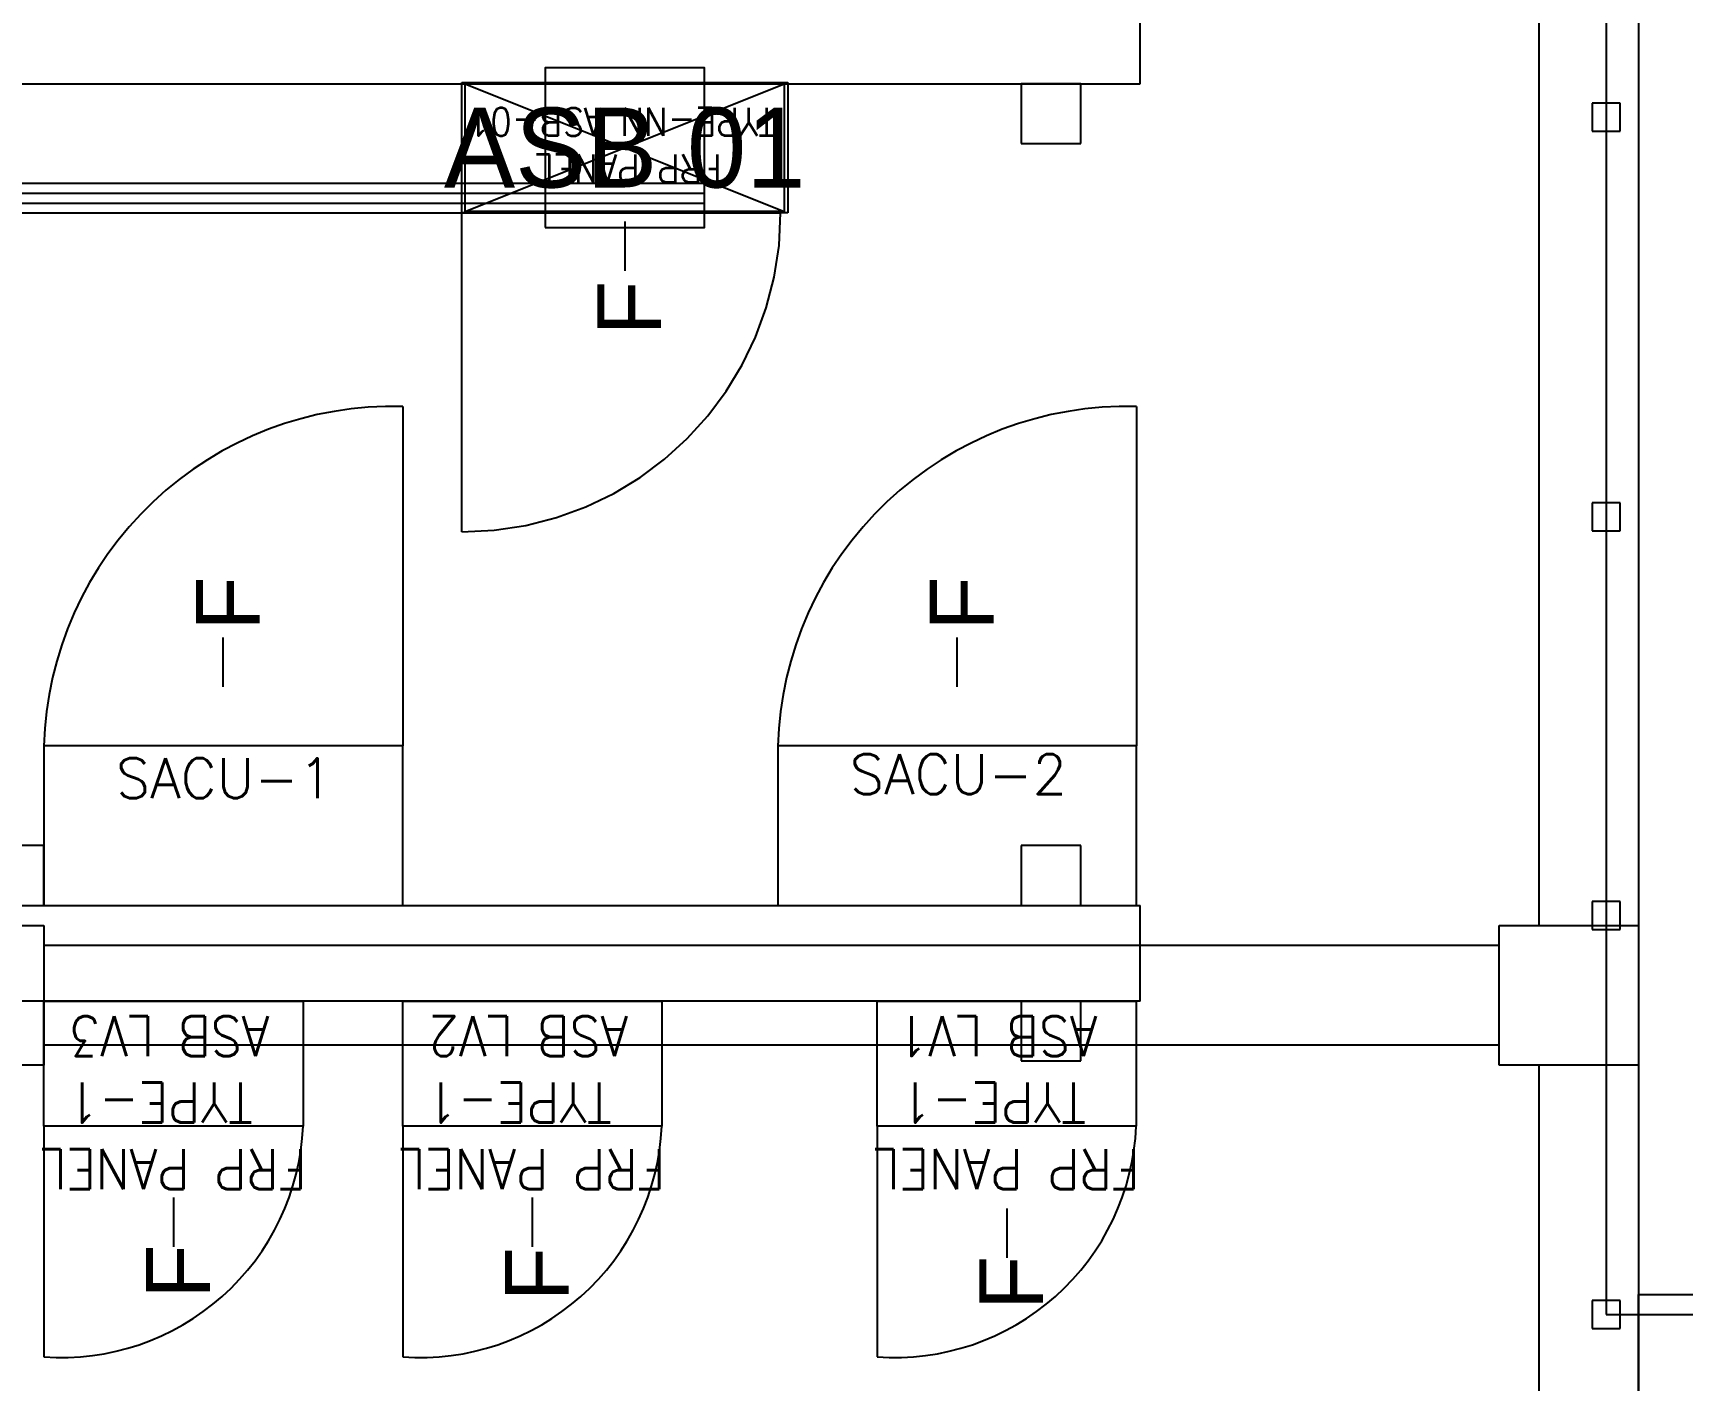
# Model space of a CAD drawing. Header units: metres. Extents: x 528964 to 529320, y 2673702 to 2674119.
# Drawn here: x 529118.664 to 529122.803, y 2673940.461 to 2673943.841 of the extents above; entities that cross this region are included whole.
import ezdxf
from ezdxf.enums import TextEntityAlignment as Align

# ---------------------------------------------------------------- set-up
doc = ezdxf.new("R2010")
doc.units = ezdxf.units.M
for name, pattern in [('DASHED', [0.75, 0.5, -0.25]), ('HIDDEN', [0.375, 0.25, -0.125]), ('PHANTOM', [63.5, 31.75, -6.35, 6.35, -6.35, 6.35, -6.35])]:
    doc.linetypes.add(name, pattern=pattern)
for name, color, linetype in [('1', 5, 'Continuous'), ('IDT', 7, 'Continuous'), ('LT Cable(AG) INV to LT Panel BL-27', 2, 'Continuous')]:
    doc.layers.add(name, color=color, linetype=linetype)
doc.styles.add('Arial', font='arial.ttf')
doc.styles.add('RomanS', font='romans.shx')
doc.styles.get("Standard").update_dxf_attribs({"font": 'Adani Regular.ttf'})

# ---------------------------------------------------------------- blocks, each defined once
blk = doc.blocks.new('ASB')
at = {"layer": '1', "color": 5}
blk.add_lwpolyline([(-0.2, -0.2), (0.2, -0.2), (0.2, 0.2), (-0.2, 0.2)], close=True, dxfattribs=at)
at = {"layer": '1', "color": 7}
blk.add_attdef('ID', text='', height=0.2, dxfattribs=at).set_placement((0, 0), align=Align.MIDDLE_CENTER)
blk = doc.blocks.new('IDT')
at = {"layer": 'IDT', "color": 8}
for p, q in [((25.552, 15.4101), (25.552, 18.0601)), ((25.802, 15.4101), (25.802, 18.0601)), ((25.552, 17.4851), (25.552, 15.9851)), ((25.5981, 16.0703), (25.5981, 16.0003)), ((25.6681, 16.0703), (25.5981, 16.0703)), ((25.6681, 16.0003), (25.6681, 16.0703)), ((25.552, 15.9851), (22.802, 15.9851)), ((25.5981, 16.0003), (25.6681, 16.0003)), ((25.552, 15.0601), (25.552, 15.4101)), ((25.552, 15.4101), (25.902, 15.4101)), ((25.902, 15.4101), (25.902, 15.0601)), ((26.951, 15.3997), (26.951, 15.2497)), ((27.101, 15.3997), (26.951, 15.3997)), ((27.101, 15.2497), (27.101, 15.3997)), ((29.552, 15.0601), (29.552, 15.4101)), ((29.552, 15.4101), (29.902, 15.4101)), ((25.902, 15.3601), (29.552, 15.3601)), ((26.802, 15.2497), (32.6992, 15.2497)), ((26.951, 15.2497), (27.101, 15.2497)), ((25.902, 15.1101), (29.552, 15.1101)), ((25.5981, 15.0703), (25.5981, 15.0003)), ((25.6681, 15.0703), (25.5981, 15.0703)), ((25.6681, 15.0003), (25.6681, 15.0703)), ((25.902, 15.0601), (25.552, 15.0601)), ((25.552, 12.4101), (25.552, 15.0601)), ((25.802, 12.4101), (25.802, 15.0601)), ((29.902, 15.0601), (29.552, 15.0601)), ((25.5981, 15.0003), (25.6681, 15.0003)), ((32.6992, 15.0097), (26.802, 15.0097)), ((26.951, 15.0097), (26.951, 14.8597)), ((27.101, 15.0097), (26.951, 15.0097)), ((27.101, 14.8597), (27.101, 15.0097)), ((29.552, 15.0097), (29.552, 14.8597)), ((29.702, 15.0097), (29.552, 15.0097)), ((26.951, 14.8597), (27.101, 14.8597)), ((29.552, 14.8597), (29.702, 14.8597)), ((25.5981, 14.0703), (25.5981, 14.0003)), ((25.6681, 14.0703), (25.5981, 14.0703)), ((25.6681, 14.0003), (25.6681, 14.0703)), ((25.5981, 14.0003), (25.6681, 14.0003)), ((27.686, 13.2732), (28.504, 13.2732)), ((27.686, 12.9462), (27.686, 13.2732)), ((27.695, 12.9497), (27.695, 13.2697)), ((27.695, 13.2697), (28.495, 13.2697)), ((28.495, 13.2697), (27.695, 12.9497)), ((28.495, 12.9497), (27.695, 13.2697)), ((28.495, 13.2697), (28.495, 12.9497)), ((28.504, 13.2732), (28.504, 12.9462)), ((26.951, 13.0997), (26.951, 12.9497)), ((27.101, 13.0997), (26.951, 13.0997)), ((27.101, 12.9497), (27.101, 13.0997)), ((25.5981, 13.0685), (25.5981, 12.9985)), ((25.6681, 13.0685), (25.5981, 13.0685)), ((25.6681, 12.9985), (25.6681, 13.0685)), ((25.5981, 12.9985), (25.6681, 12.9985)), ((32.6992, 12.9497), (26.802, 12.9497)), ((26.951, 12.9497), (27.101, 12.9497)), ((28.504, 12.9462), (27.686, 12.9462)), ((28.495, 12.9497), (27.695, 12.9497))]:
    blk.add_line(p, q, dxfattribs=at)
at = {"layer": 'IDT', "color": 8, "linetype": 'DASHED', "ltscale": 5}
for p, q in [((27.462, 15.5637), (27.462, 16.1417)), ((28.652, 15.5637), (28.652, 16.1417)), ((29.552, 15.5637), (29.552, 16.1417)), ((26.811, 13.7589), (26.811, 14.6097)), ((26.811, 14.6097), (27.711, 14.6097)), ((28.652, 13.7589), (28.652, 14.6097)), ((28.652, 14.6097), (29.552, 14.6097)), ((28.504, 14.0732), (28.504, 13.2732)), ((28.4602, 13.2732), (27.704, 13.2732)), ((28.504, 13.2732), (28.4602, 13.2732))]:
    blk.add_line(p, q, dxfattribs=at)
at = {"layer": 'IDT', "color": 8, "linetype": 'PHANTOM', "ltscale": 0.25}
for p, q in [((25.6331, 16.0353), (22.892, 16.0353)), ((25.6331, 9.1603), (25.6331, 16.0353))]:
    blk.add_line(p, q, dxfattribs=at)
at = {"layer": 'IDT', "color": 7}
for p, q in [((27.137, 15.8206), (27.137, 15.8931)), ((28.327, 15.7932), (28.327, 15.8658)), ((29.227, 15.7932), (29.227, 15.8658)), ((27.137, 15.7694), (27.137, 15.8206)), ((28.327, 15.7421), (28.327, 15.7932)), ((29.227, 15.7421), (29.227, 15.7932)), ((26.812, 15.5637), (27.462, 15.5637)), ((26.812, 15.2497), (26.812, 15.5637)), ((27.462, 15.5637), (27.462, 15.2497)), ((28.002, 15.5637), (28.652, 15.5637)), ((28.002, 15.2497), (28.002, 15.5637)), ((28.652, 15.5637), (28.652, 15.2497)), ((28.902, 15.5637), (29.552, 15.5637)), ((28.902, 15.2497), (28.902, 15.5637)), ((29.552, 15.5637), (29.552, 15.2497)), ((27.462, 15.2497), (26.812, 15.2497)), ((28.652, 15.2497), (28.002, 15.2497)), ((29.552, 15.2497), (28.902, 15.2497)), ((27.711, 15.0097), (26.811, 15.0097)), ((26.811, 15.0097), (26.811, 14.6097)), ((27.711, 14.6097), (27.711, 15.0097)), ((29.552, 15.0097), (28.652, 15.0097)), ((28.652, 15.0097), (28.652, 14.6097)), ((29.552, 14.6097), (29.552, 15.0097)), ((26.811, 14.6097), (27.711, 14.6097)), ((28.652, 14.6097), (29.552, 14.6097)), ((27.261, 14.4621), (27.261, 14.4109)), ((29.102, 14.4621), (29.102, 14.4109)), ((27.261, 14.4109), (27.261, 14.3384)), ((29.102, 14.4109), (29.102, 14.3384)), ((28.095, 13.3458), (28.095, 13.4183)), ((28.095, 13.2947), (28.095, 13.3458)), ((27.686, 13.2732), (28.504, 13.2732)), ((27.686, 12.9462), (27.686, 13.2732)), ((28.504, 13.2732), (28.504, 12.9462)), ((28.504, 12.9462), (27.686, 12.9462))]:
    blk.add_line(p, q, dxfattribs=at)
at = {"layer": 'IDT', "color": 8, "linetype": 'HIDDEN', "ltscale": 2.5}
for p, q in [((26.802, 15.2497), (26.802, 15.0097)), ((26.802, 12.9497), (26.802, 12.7097))]:
    blk.add_line(p, q, dxfattribs=at)
at = {"layer": 'IDT', "color": 8, "linetype": 'DASHED', "ltscale": 5}
for centre, radius, start, end in [((27.4175, 15.5373), 0.606, 85.7856, 177.5034), ((28.6075, 15.5373), 0.606, 85.7856, 177.5034), ((29.5075, 15.5373), 0.606, 85.7856, 177.5034), ((26.8361, 14.6339), 0.8753, 268.3615, 358.4192), ((28.6771, 14.6339), 0.8753, 268.3615, 358.4192), ((28.504, 13.2732), 0.8, 90, 180)]:
    blk.add_arc(centre, radius, start, end, dxfattribs=at)
at = {"layer": 'IDT', "color": 7, "style": 'Arial'}
for p in [(27.0458, 16.0245), (28.2358, 16.0028), (29.1358, 15.9961), (27.1698, 14.3212), (29.0108, 14.3212), (28.0038, 13.5801)]:
    blk.add_text('F', height=0.16, rotation=270, dxfattribs=at).set_placement(p)
at = {"layer": 'IDT', "color": 7, "style": 'RomanS', "width": 0.9}
for s, height, p in [('FRP PANEL', 0.1, (26.8034, 15.6209)), ('FRP PANEL', 0.1, (27.9934, 15.6209)), ('FRP PANEL', 0.1, (28.8934, 15.6209)), ('TYPE-1', 0.1, (26.9382, 15.4542)), ('TYPE-1', 0.1, (28.1282, 15.4542)), ('TYPE-1', 0.1, (29.0282, 15.4542)), ('ASB LV1', 0.1, (26.9092, 15.2876)), ('ASB LV2', 0.1, (28.0864, 15.2876)), ('ASB LV3', 0.1, (28.9864, 15.2876)), ('FRP PANEL', 0.07, (27.8518, 13.1269)), ('TYPE-NN ASB-01', 0.07, (27.7167, 13.0102))]:
    blk.add_text(s, height=height, dxfattribs=at).set_placement(p)
at = {"layer": 'IDT', "color": 7, "ltscale": 0.1, "style": 'RomanS'}
for s, p in [('SACU-1', (29.3715, 14.7409)), ('SACU-2', (27.5305, 14.7306))]:
    blk.add_text(s, height=0.1, rotation=180, dxfattribs=at).set_placement(p)

msp = doc.modelspace()

# ---------------------------------------------------------------- linework, layer by layer
at = {"layer": 'LT Cable(AG) INV to LT Panel BL-27', "color": 5}
for points in [[(529120.3483, 2673943.4636), (529115.8972, 2673943.4636, 0.053654), (529115.7057, 2673943.443), (529114.1213, 2673943.098, -0.053654), (529113.9299, 2673943.0773), (529110.2223, 2673943.0773, 0.414214), (529109.3223, 2673942.1773), (529109.3223, 2673925.1757, 0.041937), (529109.3349, 2673925.0255), (529109.4197, 2673924.5247, -0.041937), (529109.4323, 2673924.3745), (529109.4323, 2673797.4122, 0.414214), (529110.3323, 2673796.5122), (529252.473, 2673796.5122, 0.414214), (529253.373, 2673797.4122), (529253.373, 2673797.6898)], [(529120.3483, 2673943.4386), (529115.8972, 2673943.4386, 0.053654), (529115.7057, 2673943.418), (529114.1213, 2673943.073, -0.053654), (529113.9299, 2673943.0523), (529110.2473, 2673943.0523, 0.414214), (529109.3473, 2673942.1523), (529109.3473, 2673925.1778, 0.041937), (529109.3599, 2673925.0277), (529109.4447, 2673924.5268, -0.041937), (529109.4573, 2673924.3766), (529109.4573, 2673797.4372, 0.414214), (529110.3573, 2673796.5372), (529155.297, 2673796.5372, 0.414214), (529156.197, 2673797.4372), (529156.197, 2673797.6898)], [(529120.3483, 2673943.4136), (529115.8972, 2673943.4136, 0.053654), (529115.7057, 2673943.393), (529114.1213, 2673943.048, -0.053654), (529113.9299, 2673943.0273), (529110.2723, 2673943.0273, 0.414214), (529109.3723, 2673942.1273), (529109.3723, 2673925.1799, 0.041937), (529109.3849, 2673925.0298), (529109.4697, 2673924.5289, -0.041937), (529109.4823, 2673924.3787), (529109.4823, 2673827.4622, 0.414214), (529110.3823, 2673826.5622), (529252.473, 2673826.5622, 0.414214), (529253.373, 2673827.4622), (529253.373, 2673827.6898)], [(529120.3483, 2673943.3886), (529115.8972, 2673943.3886, 0.053654), (529115.7057, 2673943.368), (529114.1213, 2673943.023, -0.053654), (529113.9299, 2673943.0023), (529110.2973, 2673943.0023, 0.414214), (529109.3973, 2673942.1023), (529109.3973, 2673925.182, 0.041937), (529109.4099, 2673925.0319), (529109.4947, 2673924.531, -0.041937), (529109.5073, 2673924.3808), (529109.5073, 2673827.4872, 0.414214), (529110.4073, 2673826.5872), (529155.297, 2673826.5872, 0.414214), (529156.197, 2673827.4872), (529156.197, 2673827.6898)]]:
    msp.add_lwpolyline(points, format="xyb", dxfattribs=at)

# ---------------------------------------------------------------- block references
at = {"layer": '1'}
msp.add_blockref('ASB', (529120.1483, 2673943.5533), dxfattribs=at).add_auto_attribs({'ID': 'ASB 01'})
at = {"layer": 'IDT', "color": 8, "rotation": 180}
msp.add_blockref('IDT', (529148.2433, 2673956.663), dxfattribs=at)

doc.saveas('drawing.dxf')
